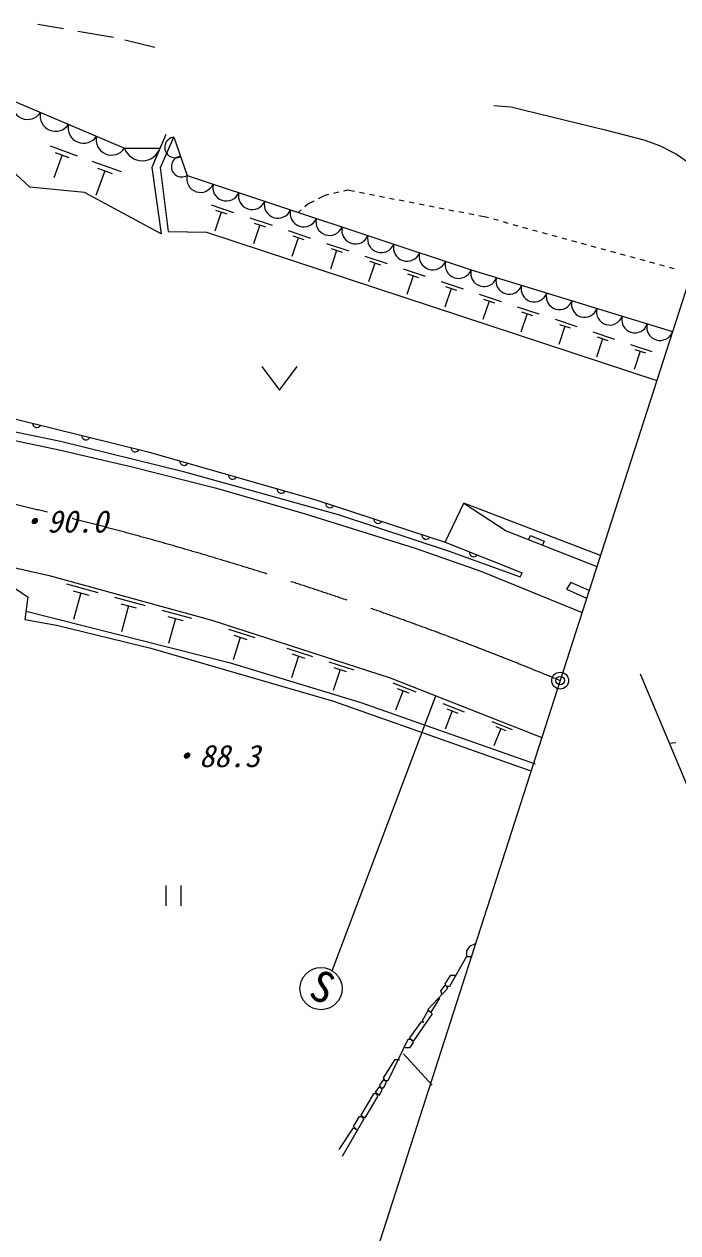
# Model space of a CAD drawing. Units: millimetres, scale not verified. Extents: x 40000 to 680000, y 20000 to 380000.
# Drawn here: x 330480 to 369200, y 262782 to 334448 of the extents above; entities that cross this region are included whole.
import ezdxf
from ezdxf.enums import TextEntityAlignment as Align

# ---------------------------------------------------------------- set-up
doc = ezdxf.new("R2010")
doc.units = ezdxf.units.MM
doc.header["$LTSCALE"] = 1000
doc.header["$PDMODE"] = 32
doc.header["$PDSIZE"] = 500
doc.linetypes.add('CHAIN', pattern=[18.5, 12, -1.5, 3.5, -1.5])
for name, color, linetype, lineweight in [('M-BGD', 7, 'Continuous', 25), ('M-BMK', 2, 'CHAIN', 13), ('M-BMK-SRVR', 3, 'Continuous', 25), ('M-STR-STRC', 7, 'Continuous', 25)]:
    doc.layers.add(name, color=color, linetype=linetype, lineweight=lineweight)
doc.layers.add('M-OTRS', color=6, linetype='Continuous')
doc.styles.add('ＭＳ ゴシック', font='')
doc.styles.get('ＭＳ ゴシック').set_extended_font_data('MS Gothic')

msp = doc.modelspace()

# ---------------------------------------------------------------- linework, layer by layer
at = {"layer": 'M-BGD'}
for p, q in [((331285, 334448), (332809, 334194)), ((333655, 334024), (335772, 333686)), ((336449, 333516), (338227, 333093)), ((358293, 329622), (359309, 329537)), ((359309, 329537), (364897, 328182)), ((364897, 328182), (367183, 327590)), ((367183, 327590), (368115, 327251)), ((332010, 327225), (333613, 326645)), ((332324, 326840), (333126, 326550)), ((368115, 327251), (369131, 326743)), ((332725, 326695), (332232, 325332)), ((334494, 326327), (336217, 325704)), ((369131, 326743), (371755, 324880)), ((335262, 325757), (334732, 324292)), ((334831, 325913), (335692, 325601)), ((347261, 323781), (347653, 323978)), ((347922, 324112), (348314, 324308)), ((348314, 324308), (348535, 324361)), ((348827, 324431), (349118, 324501)), ((349410, 324571), (349631, 324624)), ((349631, 324624), (350051, 324542)), ((350346, 324484), (350640, 324426)), ((350935, 324369), (351229, 324311)), ((351524, 324253), (351818, 324196)), ((352112, 324138), (352407, 324080)), ((352701, 324023), (352996, 323965)), ((341552, 323727), (342887, 323282)), ((342153, 323304), (341775, 322170)), ((341819, 323415), (342487, 323193)), ((346719, 323287), (346879, 323433)), ((347101, 323635), (347261, 323781)), ((353290, 323907), (353584, 323850)), ((353879, 323792), (354173, 323734)), ((354468, 323677), (354762, 323619)), ((355056, 323561), (355351, 323504)), ((355645, 323446), (355940, 323389)), ((356234, 323331), (356528, 323273)), ((356823, 323216), (357117, 323158)), ((343839, 322966), (345168, 322524)), ((344437, 322545), (344061, 321415)), ((344105, 322656), (344769, 322435)), ((357412, 323100), (357832, 323018)), ((357832, 323018), (357982, 322977)), ((358272, 322897), (358561, 322818)), ((358850, 322738), (359139, 322658)), ((359429, 322579), (359718, 322499)), ((346120, 322207), (347443, 321767)), ((346716, 321788), (346341, 320663)), ((346385, 321898), (347046, 321678)), ((360007, 322420), (360296, 322340)), ((360586, 322261), (360875, 322181)), ((361164, 322102), (361453, 322022)), ((361743, 321942), (362032, 321863)), ((362321, 321783), (362610, 321704)), ((348395, 321450), (349713, 321012)), ((348659, 321143), (349318, 320924)), ((362900, 321624), (363189, 321545)), ((363478, 321465), (363767, 321386)), ((364057, 321306), (364346, 321226)), ((364635, 321147), (364924, 321067)), ((348988, 321033), (348616, 319913)), ((350665, 320695), (351977, 320259)), ((350927, 320389), (351584, 320171)), ((365214, 320988), (365503, 320908)), ((365792, 320829), (366082, 320749)), ((366371, 320670), (366660, 320590)), ((366949, 320510), (367239, 320431)), ((367528, 320351), (367817, 320272)), ((351255, 320280), (350884, 319165)), ((352929, 319942), (354235, 319507)), ((353190, 319637), (353844, 319420)), ((368106, 320192), (368396, 320113)), ((368685, 320033), (368974, 319954)), ((353517, 319529), (353147, 318418)), ((355187, 319191), (356488, 318758)), ((355773, 318779), (355405, 317673)), ((355447, 318887), (356098, 318671)), ((357440, 318441), (358735, 318011)), ((358023, 318032), (357657, 316931)), ((357699, 318139), (358347, 317924)), ((359687, 317694), (360977, 317265)), ((360268, 317286), (359903, 316190)), ((359945, 317393), (360590, 317179)), ((361928, 316948), (363213, 316521)), ((362507, 316542), (362143, 315450)), ((362185, 316649), (362828, 316435)), ((364164, 316204), (365443, 315779)), ((364740, 315800), (364378, 314713)), ((364420, 315906), (365060, 315694)), ((366395, 315463), (367668, 315039)), ((366968, 315060), (366608, 313978)), ((366650, 315166), (367286, 314954)), ((328152, 310656), (332639, 309725)), ((327729, 310233), (332555, 309217)), ((332639, 309725), (339836, 307947)), ((332555, 309217), (336873, 308201)), ((336873, 308201), (341868, 306931)), ((341868, 306931), (347117, 305407)), ((364614, 302941), (356515, 306056)), ((347117, 305407), (353637, 303375)), ((353637, 303375), (357531, 302020)), ((327059, 302880), (331969, 301748)), ((357531, 302020), (363543, 299565)), ((332986, 301262), (334846, 300751)), ((330692, 300496), (330523, 299142)), ((333375, 300855), (334305, 300600)), ((333840, 300727), (333406, 299147)), ((335838, 300479), (337642, 299983)), ((330607, 299650), (342630, 296602)), ((336215, 300084), (337117, 299837)), ((336666, 299960), (336245, 298427)), ((338634, 299711), (340384, 299231)), ((330523, 299142), (332385, 298803)), ((338999, 299329), (339874, 299089)), ((339437, 299209), (339029, 297721)), ((332385, 298803), (337973, 297448)), ((342576, 298578), (344138, 298072)), ((342890, 298217), (343672, 297964)), ((337973, 297448), (348811, 294316)), ((343281, 298090), (342850, 296762)), ((346039, 297455), (347556, 296963)), ((346724, 296982), (346306, 295692)), ((346345, 297105), (347103, 296859)), ((342630, 296602), (350419, 294231)), ((348530, 296648), (350003, 296170)), ((349195, 296188), (348789, 294936)), ((348826, 296308), (349563, 296069)), ((352323, 295402), (353683, 294866)), ((348726, 278314), (354870, 294613)), ((352923, 294930), (352467, 293774)), ((352583, 295064), (353263, 294796)), ((348811, 294316), (360495, 290167)), ((350419, 294231), (360749, 290590)), ((355278, 294172), (356554, 293669)), ((355521, 293855), (356160, 293604)), ((355841, 293729), (355413, 292644)), ((358183, 293093), (359379, 292622)), ((358710, 292678), (358310, 291662)), ((358411, 292796), (359009, 292561)), ((369093, 291829), (368690, 291803)), ((338877, 283367), (338877, 282167)), ((339777, 282167), (339777, 283367)), ((356854, 279753), (356685, 279499)), ((356685, 279499), (356685, 279160)), ((357193, 279922), (356854, 279753)), ((356685, 279160), (355669, 277382)), ((356685, 279160), (357023, 279160)), ((355161, 277128), (355415, 277467)), ((355415, 277552), (355753, 278060)), ((355499, 277382), (355415, 277552)), ((355415, 277467), (355584, 277298)), ((355669, 277382), (355499, 277382)), ((355753, 278060), (356007, 278060)), ((355584, 277298), (354399, 276028)), ((355076, 276705), (354568, 275858)), ((355245, 276874), (355161, 277128)), ((354399, 275943), (354060, 275350)), ((354399, 276028), (354653, 275774)), ((354568, 275858), (354399, 275943)), ((353975, 275266), (353298, 274334)), ((354653, 275774), (353552, 274165)), ((354145, 275266), (353975, 275266)), ((354060, 275350), (354145, 275266)), ((353213, 274250), (352028, 271794)), ((353383, 274250), (353213, 274250)), ((353298, 274334), (353552, 274080)), ((353552, 274080), (353298, 273742)), ((353552, 274165), (353383, 274250)), ((351774, 271964), (352451, 273064)), ((352451, 273064), (352705, 273064)), ((352959, 273403), (354653, 271540)), ((353298, 273742), (353044, 273742)), ((351774, 271879), (351520, 271540)), ((351859, 271794), (351774, 271964)), ((351943, 271710), (351774, 271879)), ((351774, 271371), (351943, 271710)), ((352028, 271794), (351859, 271794)), ((351181, 271032), (350419, 269762)), ((351351, 271032), (351181, 271032)), ((351520, 271456), (351266, 271117)), ((351266, 271117), (351520, 270948)), ((351435, 270863), (351351, 271032)), ((351520, 271540), (351605, 271371)), ((351689, 271286), (351520, 271456)), ((351520, 270948), (351689, 271286)), ((351605, 271371), (351774, 271371)), ((350673, 269593), (351435, 270863)), ((350589, 269508), (349319, 267307)), ((349996, 269085), (350335, 269678)), ((350335, 269678), (350504, 269678)), ((350419, 269762), (350673, 269593)), ((350504, 269678), (350589, 269508)), ((349149, 267730), (349996, 269000)), ((350165, 268916), (349996, 269085)), ((349996, 269000), (350165, 268916))]:
    msp.add_line(p, q, dxfattribs=at)
for points in [[(315164, 331468), (320545, 331363), (329786, 329915), (336422, 327098), (338527, 327098)], [(338877, 327907), (338034, 325959), (338587, 322010), (334058, 324458), (330807, 324781), (328885, 326571), (323829, 327809), (318669, 328046)], [(339022, 322164), (338561, 325959), (339351, 327749)], [(339351, 327749), (340140, 325480), (356965, 319872), (368881, 316216)], [(339022, 322164), (341273, 322125), (367951, 313324)], [(328302, 311443), (337821, 309093), (347756, 306249), (355409, 303739), (359971, 301912)], [(339836, 307947), (349082, 305376), (355647, 303200), (359869, 301678), (359971, 301912)], [(355409, 303739), (356515, 306056), (359025, 304406), (364404, 302287)], [(360361, 303880), (360467, 304121), (361279, 303793), (361185, 303555)], [(323580, 303544), (327059, 302880), (330692, 300496)], [(331969, 301748), (341602, 299104), (352160, 295681), (361144, 292142)], [(363951, 300875), (363949, 300872), (362863, 301345), (362613, 300947), (363799, 300404)]]:
    msp.add_lwpolyline(points, dxfattribs=at)
msp.add_circle((348067, 277261), 1250, dxfattribs=at)
for centre, radius, start, end in [((330681, 329716), 916, 167.44901, 326.53852), ((332340, 329012), 916, 167.44901, 326.53852), ((333998, 328307), 916, 167.44901, 326.53852), ((335657, 327603), 916, 167.44901, 326.53852), ((339421, 327138), 616, 96.55848, 301.7895), ((337474, 327462), 1114, 199.07471, 340.94999), ((339816, 326003), 616, 96.55848, 301.7895), ((340923, 325280), 808, 165.6968, 337.4333), ((342453, 324770), 808, 165.6968, 337.4333), ((343982, 324261), 808, 165.6968, 337.4333), ((345512, 323751), 808, 165.6968, 337.4333), ((347041, 323241), 808, 165.6968, 337.4333), ((348571, 322731), 808, 165.6968, 337.4333), ((350100, 322221), 808, 165.6968, 337.4333), ((351630, 321711), 808, 165.6968, 337.4333), ((353159, 321202), 808, 165.6968, 337.4333), ((354689, 320692), 808, 165.6968, 337.4333), ((356218, 320182), 808, 165.6968, 337.4333), ((357718, 319672), 780, 165.11973, 340.77349), ((359208, 319215), 780, 165.11973, 340.77349), ((360697, 318758), 780, 165.11973, 340.77349), ((362187, 318301), 780, 165.11973, 340.77349), ((363676, 317844), 780, 165.11973, 340.77349), ((365166, 317387), 780, 165.11973, 340.77349), ((366655, 316930), 780, 165.11973, 340.77349), ((368145, 316473), 780, 165.11973, 340.77349), ((331228, 310778), 256, 178.81176, 333.45099), ((334140, 310059), 256, 178.81176, 333.45099), ((337053, 309340), 256, 178.81176, 333.45099), ((339947, 308543), 256, 176.70825, 331.34748), ((342831, 307717), 256, 176.70825, 331.34748), ((345715, 306892), 256, 176.70825, 331.34748), ((348592, 306034), 256, 174.52184, 329.16108), ((351442, 305099), 256, 174.52184, 329.16108), ((354293, 304164), 256, 174.52184, 329.16108), ((357107, 303120), 256, 170.85786, 325.49709)]:
    msp.add_arc(centre, radius, start, end, dxfattribs=at)
at = {"layer": 'M-BMK'}
msp.add_arc((280803, 98980), 212744, 67.49568, 78.75132, dxfattribs=at)
at = {"layer": 'M-BMK-SRVR'}
for p, q in [((373025, 329114), (362231, 295524)), ((362231, 295524), (348949, 254194)), ((366962, 295923), (378530, 268333))]:
    msp.add_line(p, q, dxfattribs=at)
msp.add_circle((362231, 295524), 500, dxfattribs=at)
msp.add_point((362231, 295524), dxfattribs=at)
at = {"layer": 'M-OTRS'}
msp.add_point((362231, 295524), dxfattribs=at)
at = {"layer": 'M-STR-STRC'}
for p, q in [((344551, 314145), (345601, 312745)), ((345601, 312745), (346651, 314145))]:
    msp.add_line(p, q, dxfattribs=at)

# ---------------------------------------------------------------- texts
at = {"layer": 'M-BGD', "style": 'ＭＳ ゴシック', "oblique": 15}
for s, p in [('・90.0', (330029, 303907)), ('・88.3', (339046, 290000))]:
    msp.add_text(s, height=1320, dxfattribs=at).set_placement(p, align=Align.BOTTOM_LEFT)
at = {"layer": 'M-BGD', "style": 'ＭＳ ゴシック'}
msp.add_text('S', height=1833, rotation=338.267, dxfattribs=at).set_placement((347033, 276242), align=Align.BOTTOM_LEFT)

doc.saveas('drawing.dxf')
